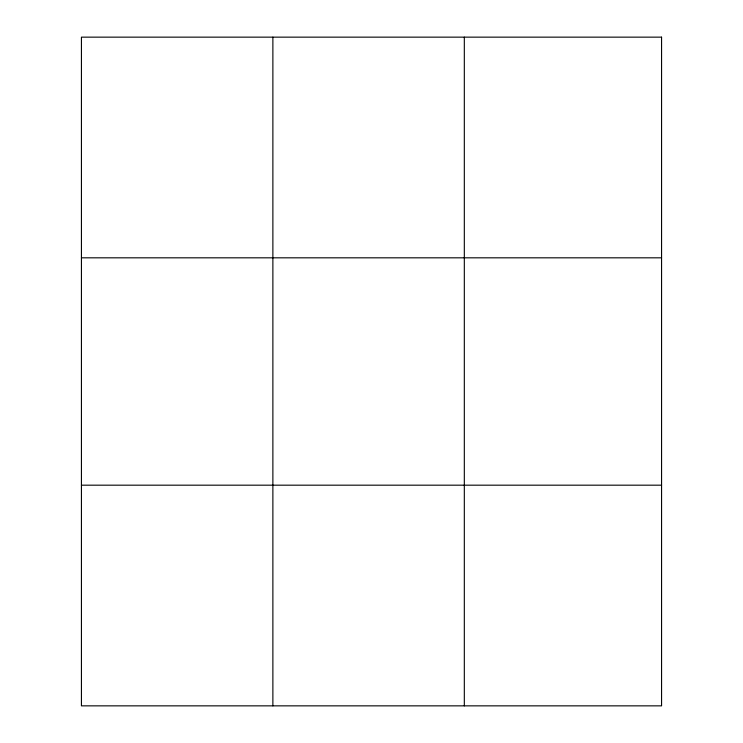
<?xml version="1.0" encoding="UTF-8"?>
<svg xmlns="http://www.w3.org/2000/svg" width="743" height="743" viewBox="0 0 743 743"><rect width="100%" height="100%" fill="white"/><g stroke="black" fill="none" stroke-linecap="round" stroke-linejoin="round"><path stroke-width="1.11" d="M272.876 705.85L272.876 37.15M464.319 705.85L464.319 37.15M81.433 257.821L661.567 257.821M81.433 485.179L661.567 485.179M661.567 37.15L661.567 705.85L81.433 705.85L81.433 37.15L661.567 37.15"/></g></svg>
